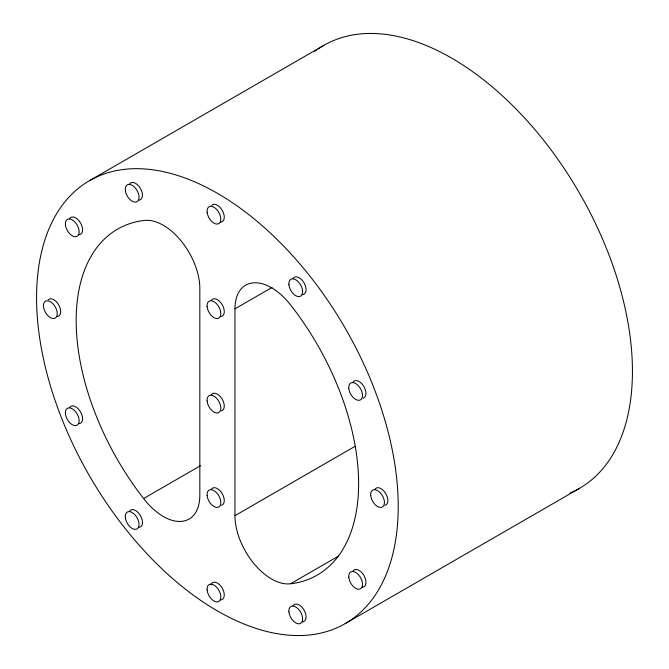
<?xml version="1.0" encoding="UTF-8"?>
<svg xmlns="http://www.w3.org/2000/svg" width="669" height="669" viewBox="0 0 669 669"><rect width="100%" height="100%" fill="white"/><g stroke="black" fill="none" stroke-linecap="round" stroke-linejoin="round"><path stroke-width="1" d="M89.529 180.647L323.746 45.425M234.961 308.844A51.68 29.837 60 0 1 253.643 282.82A51.68 29.837 60 0 1 290.597 304.989L294.301 309.755A199.713 115.302 60 0 1 294.301 583.276L290.597 583.753A51.68 29.837 60 0 1 253.643 563.265A51.68 29.837 60 0 1 234.961 515.657L234.961 308.844L272.032 287.444M143.634 498.514A51.68 29.837 60 0 0 180.856 521.419A51.68 29.837 60 0 0 199.83 495.378L199.83 288.565A51.68 29.837 60 0 0 181.14 240.957A51.68 29.837 60 0 0 144.195 220.469L140.482 220.946A199.713 115.302 60 0 0 140.482 494.466L143.634 498.514L200.608 465.624M234.961 515.657L355.231 446.223M290.597 583.753L338.522 556.081M345.254 623.575L579.471 488.353M211.253 394.953A9.742 5.628 60 0 1 221.865 398.649A9.742 5.628 60 0 1 221.439 410.883M318.018 49.038A255.725 147.648 60 0 1 581.135 195.967A255.725 147.648 60 0 1 569.938 493.095M314.873 51.304A255.725 147.648 60 0 1 316.437 50.15M210.844 584.79A9.742 5.628 60 0 1 221.865 587.558A9.742 5.628 60 0 1 220.519 599.917M211.253 489.415A9.742 5.628 60 0 1 221.865 493.103A9.742 5.628 60 0 1 221.439 505.338M129.452 511.333A9.742 5.628 60 0 1 140.465 515.674A9.742 5.628 60 0 1 138.717 527.381M293.055 278.58A9.742 5.628 60 0 1 304.069 282.92A9.742 5.628 60 0 1 302.321 294.628M211.713 205.416A9.742 5.628 60 0 1 222.509 210.819A9.742 5.628 60 0 1 220.686 222.083M129.711 183.741A9.742 5.628 60 0 1 140.448 188.449A9.742 5.628 60 0 1 139.202 200.14M69.568 218.696A9.742 5.628 60 0 1 80.581 223.036A9.742 5.628 60 0 1 78.833 234.744M48.218 299.762A9.742 5.628 60 0 1 59.031 305.516A9.742 5.628 60 0 1 56.915 316.546M211.253 300.498A9.742 5.628 60 0 1 222.267 304.838A9.742 5.628 60 0 1 220.519 316.546M352.939 382.3A9.742 5.628 60 0 1 363.551 385.988A9.742 5.628 60 0 1 363.125 398.231M374.857 489.415A9.742 5.628 60 0 1 385.469 493.103A9.742 5.628 60 0 1 385.051 505.338M352.939 571.217A9.742 5.628 60 0 1 363.953 575.557A9.742 5.628 60 0 1 362.205 587.265M293.055 605.788A9.742 5.628 60 0 1 304.069 610.128A9.742 5.628 60 0 1 302.321 621.836M69.568 407.613A9.742 5.628 60 0 1 80.581 411.953A9.742 5.628 60 0 1 78.833 423.661M40.516 343.406A255.725 147.648 60 0 0 338.389 627.137A255.725 147.648 60 0 0 273.27 235.789A255.725 147.648 60 0 0 40.516 343.406M207.097 589.891A9.742 5.628 60 0 0 218.002 601.791A9.742 5.628 60 0 0 216.748 587.365A9.742 5.628 60 0 0 207.097 589.891M207.097 495.436A9.742 5.628 60 0 0 218.002 507.328A9.742 5.628 60 0 0 216.748 492.911A9.742 5.628 60 0 0 207.097 495.436M125.295 517.354A9.742 5.628 60 0 0 136.2 529.246A9.742 5.628 60 0 0 134.946 514.829A9.742 5.628 60 0 0 125.295 517.354M288.899 284.601A9.742 5.628 60 0 0 299.804 296.492A9.742 5.628 60 0 0 298.55 282.075A9.742 5.628 60 0 0 288.899 284.601M348.783 388.321A9.742 5.628 60 0 0 359.688 400.213A9.742 5.628 60 0 0 358.433 385.796A9.742 5.628 60 0 0 348.783 388.321M370.701 495.428A9.742 5.628 60 0 0 381.606 507.328A9.742 5.628 60 0 0 380.352 492.902A9.742 5.628 60 0 0 370.701 495.428M348.783 577.238A9.742 5.628 60 0 0 359.688 589.13A9.742 5.628 60 0 0 358.433 574.713A9.742 5.628 60 0 0 348.783 577.238M288.899 611.809A9.742 5.628 60 0 0 299.804 623.709A9.742 5.628 60 0 0 298.55 609.283A9.742 5.628 60 0 0 288.899 611.809M207.097 400.974A9.742 5.628 60 0 0 218.002 412.873A9.742 5.628 60 0 0 216.748 398.448A9.742 5.628 60 0 0 207.097 400.974M207.097 306.519A9.742 5.628 60 0 0 218.002 318.411A9.742 5.628 60 0 0 216.748 303.994A9.742 5.628 60 0 0 207.097 306.519M125.379 190.824A9.742 5.628 60 0 0 136.635 201.896A9.742 5.628 60 0 0 134.427 187.077A9.742 5.628 60 0 0 125.379 190.824M65.411 224.717A9.742 5.628 60 0 0 76.316 236.617A9.742 5.628 60 0 0 75.062 222.192A9.742 5.628 60 0 0 65.411 224.717M43.493 306.519A9.742 5.628 60 0 0 54.39 318.419A9.742 5.628 60 0 0 53.144 303.994A9.742 5.628 60 0 0 43.493 306.519M65.411 413.634A9.742 5.628 60 0 0 76.316 425.526A9.742 5.628 60 0 0 75.062 411.109A9.742 5.628 60 0 0 65.411 413.634M207.122 212.29A9.742 5.628 60 0 0 218.153 223.914A9.742 5.628 60 0 0 216.58 209.347A9.742 5.628 60 0 0 207.122 212.29"/></g></svg>
